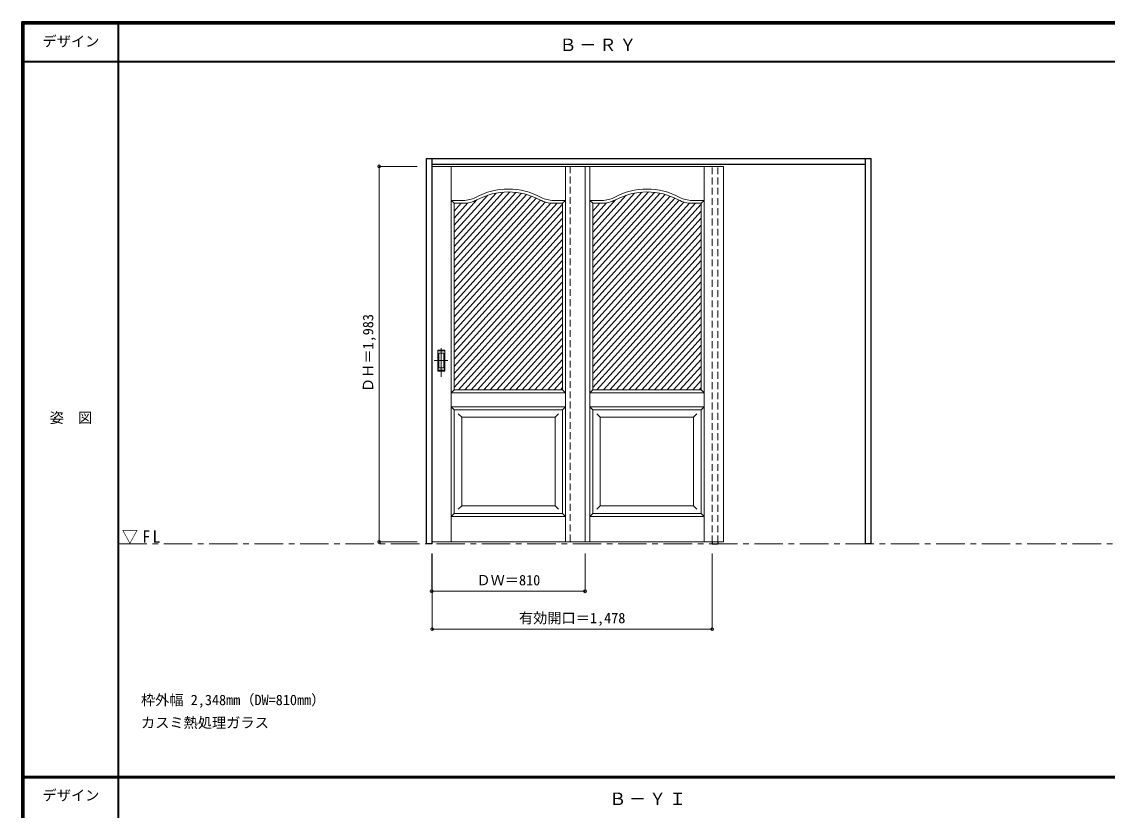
# Model space of a CAD drawing. Units: millimetres, scale not verified. Extents: x -6000 to 5700, y -4307 to 4260.
# Drawn here: x -6000 to -267, y 12 to 4175 of the extents above; entities that cross this region are included whole.
import ezdxf
from ezdxf.enums import TextEntityAlignment as Align

# ---------------------------------------------------------------- set-up
doc = ezdxf.new("R2010")
doc.units = ezdxf.units.MM
doc.header["$LTSCALE"] = 30
doc.header["$PDMODE"] = 32
doc.header["$PDSIZE"] = 15
doc.linetypes.add('CHAIN1', pattern=[8, 5, -1, 1, -1])
doc.linetypes.add('DASHED1', pattern=[1.8, 1.2, -0.6])
for name, color, linetype, lineweight in [('0-1_通り芯', 7, 'CHAIN1', 18), ('0-2_扉', 7, 'Continuous', 18), ('0-4_枠', 3, 'Continuous', 25), ('0-6_引手', 7, 'Continuous', 18), ('0-B_寸法', 7, 'Continuous', 9), ('0-C_ハッチ', 4, 'Continuous', 9), ('F-1_枠', 6, 'Continuous', 40)]:
    doc.layers.add(name, color=color, linetype=linetype, lineweight=lineweight)
doc.layers.add('0-A_文字', color=7, linetype='Continuous')
doc.layers.add('F-A_文字', color=7, linetype='Continuous')
doc.styles.add('ＭＳ ゴシック', font='')
doc.styles.get('ＭＳ ゴシック').set_extended_font_data('MS Gothic')

msp = doc.modelspace()

# ---------------------------------------------------------------- linework, layer by layer
at = {"layer": '0-1_通り芯'}
msp.add_line((-5490, 1418), (5690, 1418), dxfattribs=at)
at = {"layer": '0-2_扉', "color": 4, "linetype": 'DASHED1', "lineweight": 9}
for p, q in [((-3835, 3411.5), (-3832, 3411.5)), ((-3835, 1428.5), (-3835, 3411.5)), ((-3103, 3411.5), (-3103, 1428.5)), ((-3832, 1428.5), (-3835, 1428.5))]:
    msp.add_line(p, q, dxfattribs=at)
at = {"layer": '0-2_扉'}
for p, q in [((-3025, 3411.5), (-3832, 3411.5)), ((-3731.5, 1428.5), (-3731.5, 3411.5)), ((-3128.5, 1428.5), (-3128.5, 3411.5)), ((-2293, 3411.5), (-3100, 3411.5)), ((-3025, 3411.5), (-3025, 1428.5)), ((-2999.5, 1428.5), (-2999.5, 3411.5)), ((-2396.5, 1428.5), (-2396.5, 3411.5)), ((-2293, 3411.5), (-2293, 1428.5)), ((-3716.5, 3216.5), (-3731.5, 3231.5)), ((-3731.5, 3231.5), (-3667.49, 3231.5)), ((-3716.5, 2231.5), (-3716.5, 3216.5)), ((-3716.5, 3216.5), (-3667.49, 3216.5)), ((-3128.5, 3231.5), (-3192.51, 3231.5)), ((-3143.5, 3216.5), (-3192.51, 3216.5)), ((-3143.5, 3216.5), (-3128.5, 3231.5)), ((-3143.5, 2362.74), (-3143.5, 3216.5)), ((-2984.5, 3216.5), (-2999.5, 3231.5)), ((-2999.5, 3231.5), (-2935.49, 3231.5)), ((-2984.5, 2231.5), (-2984.5, 3216.5)), ((-2984.5, 3216.5), (-2935.49, 3216.5)), ((-2396.5, 3231.5), (-2460.51, 3231.5)), ((-2411.5, 3216.5), (-2460.51, 3216.5)), ((-2411.5, 3216.5), (-2396.5, 3231.5)), ((-2411.5, 2362.74), (-2411.5, 3216.5)), ((-3143.69, 3093.5), (-3143.5, 3093.5)), ((-2411.69, 3093.5), (-2411.5, 3093.5)), ((-3143.5, 2231.5), (-3143.5, 2373.55)), ((-2411.5, 2231.5), (-2411.5, 2373.55)), ((-3716.5, 2231.5), (-3731.5, 2216.5)), ((-3731.5, 2216.5), (-3128.5, 2216.5)), ((-3716.5, 2231.5), (-3188.5, 2231.5)), ((-3143.5, 2231.5), (-3332.5, 2231.5)), ((-3128.5, 2216.5), (-3143.5, 2231.5)), ((-2984.5, 2231.5), (-2999.5, 2216.5)), ((-2999.5, 2216.5), (-2396.5, 2216.5)), ((-2984.5, 2231.5), (-2456.5, 2231.5)), ((-2411.5, 2231.5), (-2600.5, 2231.5)), ((-2396.5, 2216.5), (-2411.5, 2231.5)), ((-3716.5, 2126.5), (-3731.5, 2141.5)), ((-3128.5, 2141.5), (-3731.5, 2141.5)), ((-3716.5, 1578.5), (-3716.5, 2126.5)), ((-3143.5, 2126.5), (-3716.5, 2126.5)), ((-3128.5, 2141.5), (-3143.5, 2126.5)), ((-3143.5, 1578.5), (-3143.5, 2126.5)), ((-2984.5, 2126.5), (-2999.5, 2141.5)), ((-2396.5, 2141.5), (-2999.5, 2141.5)), ((-2984.5, 1578.5), (-2984.5, 2126.5)), ((-2411.5, 2126.5), (-2984.5, 2126.5)), ((-2396.5, 2141.5), (-2411.5, 2126.5)), ((-2411.5, 1578.5), (-2411.5, 2126.5)), ((-3676.5, 2086.5), (-3694.18, 2104.18)), ((-3676.5, 2086.5), (-3676.5, 1618.5)), ((-3676.5, 2086.5), (-3183.5, 2086.5)), ((-3183.54, 2086.5), (-3165.86, 2104.18)), ((-3183.5, 1618.5), (-3183.5, 2086.5)), ((-2944.5, 2086.5), (-2962.18, 2104.18)), ((-2944.5, 2086.5), (-2944.5, 1618.5)), ((-2944.5, 2086.5), (-2451.5, 2086.5)), ((-2451.54, 2086.5), (-2433.86, 2104.18)), ((-2451.5, 1618.5), (-2451.5, 2086.5)), ((-3676.5, 1618.5), (-3694.18, 1600.82)), ((-3676.5, 1618.5), (-3183.5, 1618.5)), ((-3183.5, 1618.5), (-3183.5, 1619.93)), ((-3183.5, 1618.5), (-3165.82, 1600.82)), ((-2944.5, 1618.5), (-2962.18, 1600.82)), ((-2944.5, 1618.5), (-2451.5, 1618.5)), ((-2451.5, 1618.5), (-2451.5, 1619.93)), ((-2451.5, 1618.5), (-2433.82, 1600.82)), ((-3716.5, 1578.5), (-3731.5, 1563.5)), ((-3128.5, 1563.5), (-3731.5, 1563.5)), ((-3143.5, 1578.5), (-3716.5, 1578.5)), ((-3143.5, 1578.5), (-3128.5, 1563.5)), ((-2984.5, 1578.5), (-2999.5, 1563.5)), ((-2396.5, 1563.5), (-2999.5, 1563.5)), ((-2411.5, 1578.5), (-2984.5, 1578.5)), ((-2411.5, 1578.5), (-2396.5, 1563.5)), ((-3025, 1428.5), (-3832, 1428.5)), ((-2293, 1428.5), (-3100, 1428.5))]:
    msp.add_line(p, q, dxfattribs=at)
for centre, radius, start, end in [((-3430, 2926.5), 365, 61.6423, 118.3577), ((-3430, 2926.5), 350, 61.6423, 118.3577), ((-2698, 2926.5), 365, 61.6423, 118.3577), ((-2698, 2926.5), 350, 61.6423, 118.3577), ((-3667.49, 3366.5), 135, 270, 298.3577), ((-3667.49, 3366.5), 150, 270, 298.3577), ((-3192.51, 3366.5), 150, 241.6423, 270), ((-3192.51, 3366.5), 135, 241.6423, 270), ((-2935.49, 3366.5), 135, 270, 298.3577), ((-2935.49, 3366.5), 150, 270, 298.3577), ((-2460.51, 3366.5), 150, 241.6423, 270), ((-2460.51, 3366.5), 135, 241.6423, 270)]:
    msp.add_arc(centre, radius, start, end, dxfattribs=at)
at = {"layer": '0-4_枠'}
for p, q in [((-3862, 1418), (-3862, 3453)), ((-3862, 3453), (-1514, 3453)), ((-3832, 1418), (-3832, 3453)), ((-1544, 1418), (-1544, 3453)), ((-1514, 1418), (-1514, 3453)), ((-3832, 3423), (-1544, 3423)), ((-3832, 1418), (-3862, 1418)), ((-2354, 1428.5), (-2354, 1418)), ((-2354, 1418), (-2324, 1418)), ((-2324, 1428.5), (-2324, 1418)), ((-1514, 1418), (-1544, 1418))]:
    msp.add_line(p, q, dxfattribs=at)
at = {"layer": '0-4_枠', "color": 4, "linetype": 'DASHED1', "lineweight": 9}
for p, q in [((-2354, 1426), (-2354, 3423)), ((-2324, 1426), (-2324, 3423))]:
    msp.add_line(p, q, dxfattribs=at)
at = {"layer": '0-6_引手', "linetype": 'CHAIN1'}
for p, q in [((-3784, 2300.77), (-3784, 2471.62)), ((-3822.07, 2386), (-3749.56, 2386))]:
    msp.add_line(p, q, dxfattribs=at)
at = {"layer": '0-6_引手'}
for p, q in [((-3803, 2441), (-3765, 2441)), ((-3803, 2331), (-3803, 2441)), ((-3796.5, 2425), (-3771.5, 2425)), ((-3796.5, 2347), (-3796.5, 2425)), ((-3771.5, 2347), (-3771.5, 2425)), ((-3765, 2331), (-3765, 2441)), ((-3803, 2331), (-3765, 2331)), ((-3796.5, 2347), (-3771.5, 2347))]:
    msp.add_line(p, q, dxfattribs=at)
at = {"layer": '0-6_引手', "linetype": 'DASHED1'}
for p, q in [((-3768, 2335), (-3768, 2437)), ((-3800, 2335), (-3768, 2335))]:
    msp.add_line(p, q, dxfattribs=at)
msp.add_lwpolyline([(-3800, 2335), (-3800, 2437), (-3768, 2437)], dxfattribs=at)
at = {"layer": '0-B_寸法', "color": 4}
for p, q in [((-4112, 3411.5), (-4112, 1428.5)), ((-4112, 3411.5), (-3912, 3411.5)), ((-4112, 1428.5), (-3912, 1428.5)), ((-3835, 1168), (-3835, 1368)), ((-3832, 968), (-3832, 1368)), ((-3025, 1168), (-3025, 1368)), ((-2354, 968), (-2354, 1368)), ((-3025, 1168), (-3835, 1168)), ((-3832, 968), (-2354, 968))]:
    msp.add_line(p, q, dxfattribs=at)
at = {"layer": '0-B_寸法'}
for p in [(-4112, 3411.5), (-4112, 1428.5), (-3835, 1168), (-3025, 1168), (-3832, 968), (-2354, 968)]:
    msp.add_point(p, dxfattribs=at)
at = {"layer": '0-C_ハッチ'}
for p, q in [((-3422.29, 3276.42), (-3716.5, 2951.56)), ((-3456.88, 3275.47), (-3716.5, 2988.8)), ((-3390.51, 3274.27), (-3716.5, 2914.32)), ((-3495.22, 3270.37), (-3716.5, 3026.05)), ((-3360.98, 3269.63), (-3716.5, 2877.08)), ((-2690.29, 3276.42), (-2984.5, 2951.56)), ((-2724.88, 3275.47), (-2984.5, 2988.8)), ((-2658.51, 3274.27), (-2984.5, 2914.32)), ((-2763.22, 3270.37), (-2984.5, 3026.05)), ((-2628.98, 3269.63), (-2984.5, 2877.08)), ((-3333.35, 3262.89), (-3716.5, 2839.83)), ((-3539.23, 3259.02), (-3716.5, 3063.29)), ((-3307.39, 3254.32), (-3716.5, 2802.59)), ((-3282.92, 3244.1), (-3716.5, 2765.35)), ((-3595.65, 3233.97), (-3716.5, 3100.53)), ((-3259.76, 3232.42), (-3716.5, 2728.11)), ((-3234.91, 3222.62), (-3716.5, 2690.86)), ((-3643.44, 3218.44), (-3716.5, 3137.77)), ((-3206.16, 3217.12), (-3716.5, 2653.62)), ((-3678.93, 3216.5), (-3716.5, 3175.01)), ((-3172.99, 3216.5), (-3716.5, 2616.38)), ((-3143.5, 3211.82), (-3716.5, 2579.14)), ((-2601.35, 3262.89), (-2984.5, 2839.83)), ((-2807.23, 3259.02), (-2984.5, 3063.29)), ((-2575.39, 3254.32), (-2984.5, 2802.59)), ((-2550.92, 3244.1), (-2984.5, 2765.35)), ((-2863.65, 3233.97), (-2984.5, 3100.53)), ((-2527.76, 3232.42), (-2984.5, 2728.11)), ((-2502.91, 3222.62), (-2984.5, 2690.86)), ((-2911.44, 3218.44), (-2984.5, 3137.77)), ((-2474.16, 3217.12), (-2984.5, 2653.62)), ((-2946.93, 3216.5), (-2984.5, 3175.01)), ((-2440.99, 3216.5), (-2984.5, 2616.38)), ((-2411.5, 3211.82), (-2984.5, 2579.14)), ((-3143.5, 3174.58), (-3716.5, 2541.9)), ((-2411.5, 3174.58), (-2984.5, 2541.9)), ((-3143.5, 3137.34), (-3716.5, 2504.65)), ((-3143.5, 3100.1), (-3716.5, 2467.41)), ((-2411.5, 3137.34), (-2984.5, 2504.65)), ((-2411.5, 3100.1), (-2984.5, 2467.41)), ((-3143.5, 3062.86), (-3716.5, 2430.17)), ((-2411.5, 3062.86), (-2984.5, 2430.17)), ((-3143.5, 3025.61), (-3716.5, 2392.93)), ((-3143.5, 2988.37), (-3716.5, 2355.68)), ((-2411.5, 3025.61), (-2984.5, 2392.93)), ((-2411.5, 2988.37), (-2984.5, 2355.68)), ((-3143.5, 2951.13), (-3716.5, 2318.44)), ((-2411.5, 2951.13), (-2984.5, 2318.44)), ((-3143.5, 2913.89), (-3716.5, 2281.2)), ((-3143.5, 2876.64), (-3716.5, 2243.96)), ((-2411.5, 2913.89), (-2984.5, 2281.2)), ((-2411.5, 2876.64), (-2984.5, 2243.96)), ((-3143.5, 2839.4), (-3694.05, 2231.5)), ((-2411.5, 2839.4), (-2962.05, 2231.5)), ((-3143.5, 2802.16), (-3660.32, 2231.5)), ((-3143.5, 2764.92), (-3626.59, 2231.5)), ((-2411.5, 2802.16), (-2928.32, 2231.5)), ((-2411.5, 2764.92), (-2894.59, 2231.5)), ((-3143.5, 2727.67), (-3592.86, 2231.5)), ((-2411.5, 2727.67), (-2860.86, 2231.5)), ((-3143.5, 2690.43), (-3559.13, 2231.5)), ((-3143.5, 2653.19), (-3525.41, 2231.5)), ((-2411.5, 2690.43), (-2827.13, 2231.5)), ((-2411.5, 2653.19), (-2793.41, 2231.5)), ((-3143.5, 2615.95), (-3491.68, 2231.5)), ((-2411.5, 2615.95), (-2759.68, 2231.5)), ((-3143.5, 2578.71), (-3457.95, 2231.5)), ((-3143.5, 2541.46), (-3424.22, 2231.5)), ((-2411.5, 2578.71), (-2725.95, 2231.5)), ((-2411.5, 2541.46), (-2692.22, 2231.5)), ((-3143.5, 2504.22), (-3390.49, 2231.5)), ((-3143.5, 2466.98), (-3356.76, 2231.5)), ((-2411.5, 2504.22), (-2658.49, 2231.5)), ((-2411.5, 2466.98), (-2624.76, 2231.5)), ((-3143.5, 2429.74), (-3323.03, 2231.5)), ((-2411.5, 2429.74), (-2591.03, 2231.5)), ((-3143.5, 2392.49), (-3289.3, 2231.5)), ((-3143.5, 2355.25), (-3255.57, 2231.5)), ((-2411.5, 2392.49), (-2557.3, 2231.5)), ((-2411.5, 2355.25), (-2523.57, 2231.5)), ((-3143.5, 2318.01), (-3221.85, 2231.5)), ((-2411.5, 2318.01), (-2489.85, 2231.5)), ((-3143.5, 2280.77), (-3188.12, 2231.5)), ((-3143.5, 2243.52), (-3154.39, 2231.5)), ((-2411.5, 2280.77), (-2456.12, 2231.5)), ((-2411.5, 2243.52), (-2422.39, 2231.5))]:
    msp.add_line(p, q, dxfattribs=at)
at = {"layer": 'F-1_枠'}
for p, q in [((-6000, 4175), (5700, 4175)), ((-6000, 4175), (-6000, -4205)), ((-6000, 4170), (5700, 4170)), ((-6000, 4165), (5700, 4165)), ((-5995, 4175), (-5995, -4205)), ((-5990, 4175), (-5990, -4205)), ((-5490, 4175), (-5490, -3790)), ((-6000, 3965), (5700, 3965)), ((-6000, 190.5), (5700, 190.5)), ((-6000, 187.5), (5700, 187.5)), ((-6000, 184.5), (5700, 184.5))]:
    msp.add_line(p, q, dxfattribs=at)

# ---------------------------------------------------------------- texts
at = {"layer": '0-A_文字', "style": 'ＭＳ ゴシック'}
for s, p in [('枠外幅 2,348mm（DW=810mm）', (-5370, 550.5)), ('カスミ熱処理ガラス', (-5370, 430.5))]:
    msp.add_text(s, height=54.99, dxfattribs=at).set_placement(p, align=Align.BOTTOM_LEFT)
at = {"layer": '0-A_文字', "char_height": 65.98, "attachment_point": 7, "style": 'ＭＳ ゴシック'}
for s, insert in [('\\T1.17;Ｂ－ＲＹ', (-3160, 4020)), ('\\T1.26;\\W0.95;▽FL', (-5471.25, 1418)), ('\\T1.17;Ｂ－ＹＩ', (-2897.5, 39.5))]:
    msp.add_mtext(s, dxfattribs=dict(at, insert=insert))
at = {"layer": '0-B_寸法', "style": 'ＭＳ ゴシック'}
msp.add_text('ＤＨ＝1,983', height=54.99, rotation=90, dxfattribs=at).set_placement((-4127, 2219.75), align=Align.BOTTOM_LEFT)
for s, p in [('ＤＷ＝810', (-3598.75, 1183)), ('有効開口＝1,478', (-3374.25, 983))]:
    msp.add_text(s, height=54.99, dxfattribs=at).set_placement(p, align=Align.BOTTOM_LEFT)
at = {"layer": 'F-A_文字', "style": 'ＭＳ ゴシック'}
for s, p in [('デザイン', (-5890, 4027.5)), ('姿\u3000図', (-5852.5, 2040.25)), ('デザイン', (-5890, 47))]:
    msp.add_text(s, height=54.99, dxfattribs=at).set_placement(p, align=Align.BOTTOM_LEFT)

doc.saveas('drawing.dxf')
